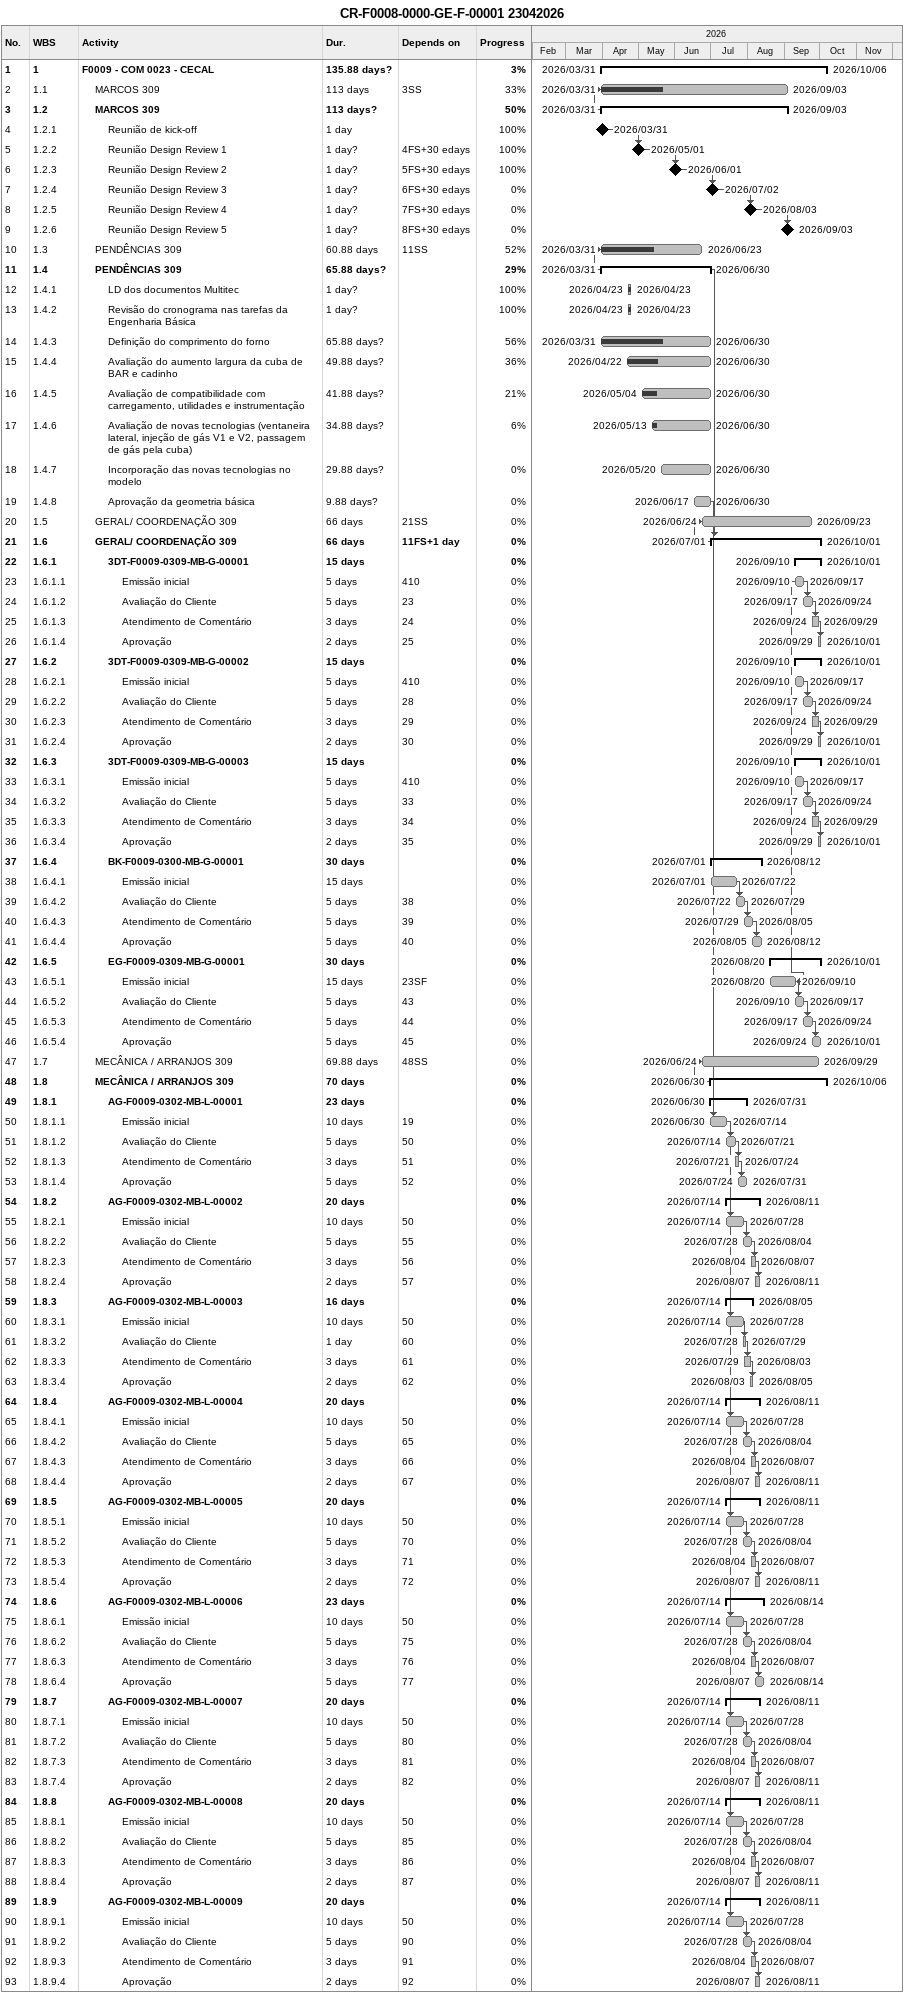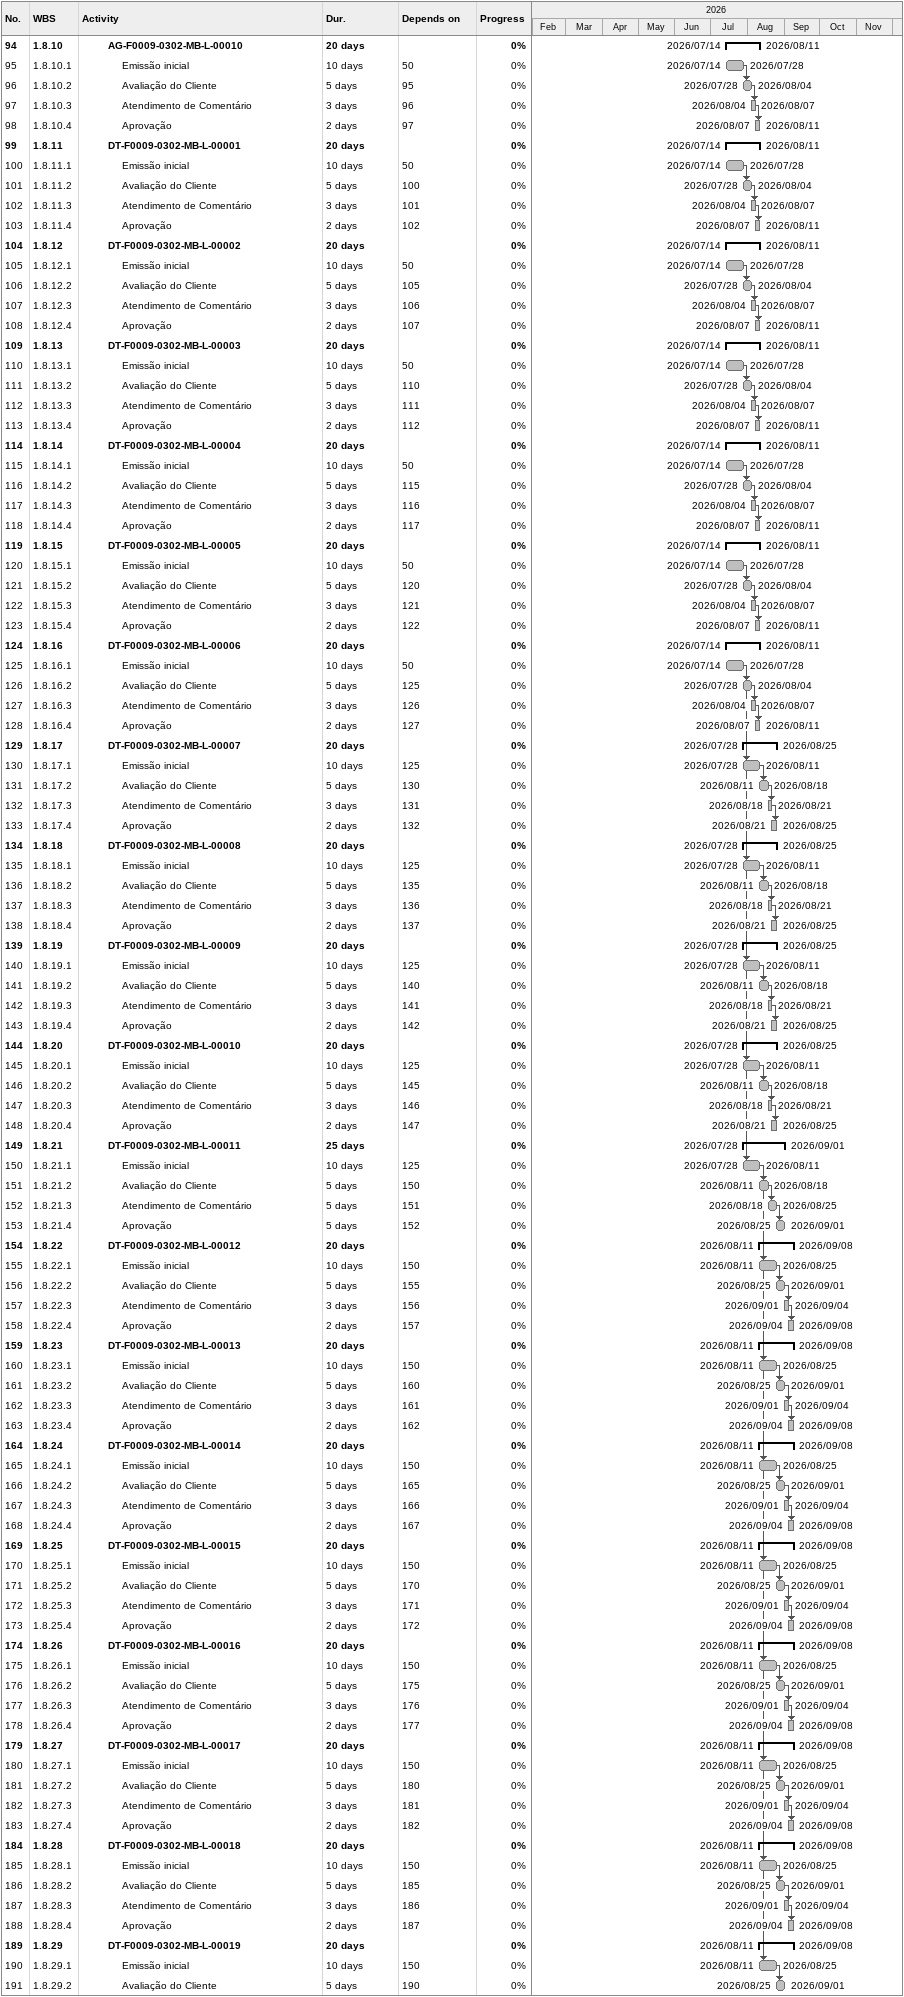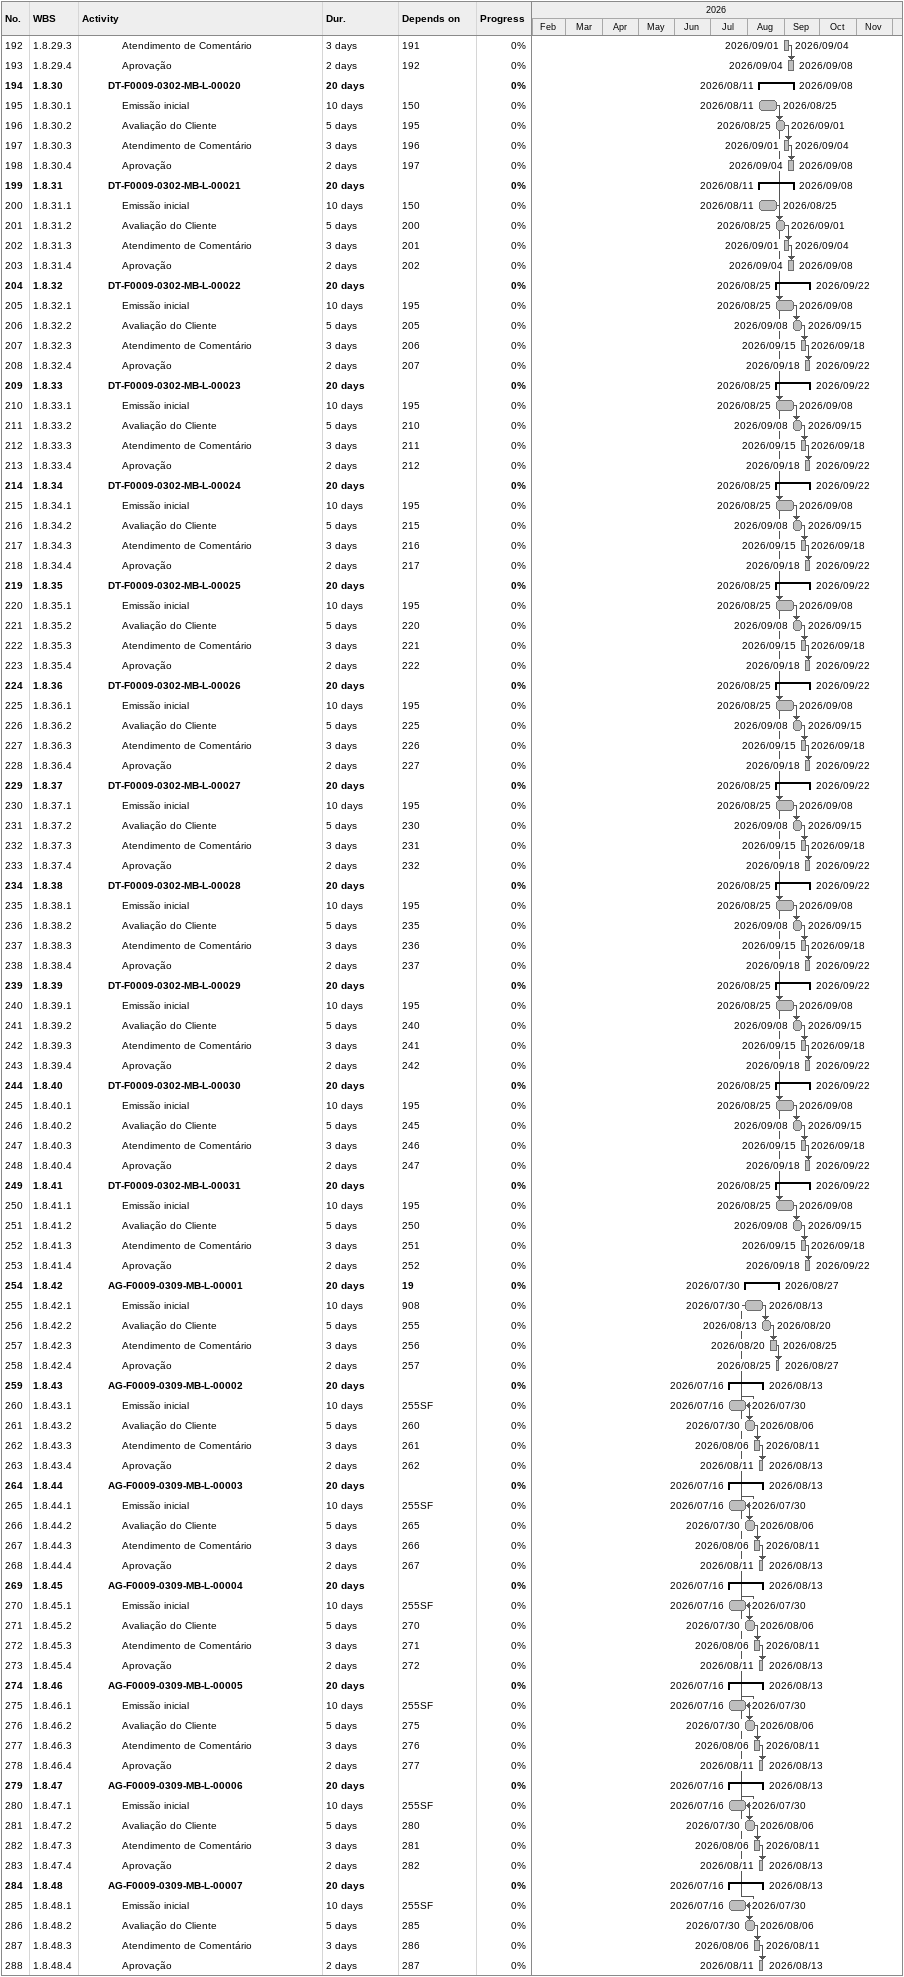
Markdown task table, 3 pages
CR-F0008-0000-GE-F-00001 23042026

| ID | WBS | Task | Duration | Start | Finish | Predecessors | % complete |
|---|---|---|---|---|---|---|---|
| 1 | 1 | **F0009 - COM 0023 - CECAL** | 135.88d? | 2026-03-31 | 2026-10-06 |  | 3 |
| 2 | 1.1 | MARCOS 309 | 113d | 2026-03-31 | 2026-09-03 | 3SS | 33 |
| 3 | 1.2 | **MARCOS 309** | 113d? | 2026-03-31 | 2026-09-03 |  | 50 |
| 4 | 1.2.1 | Reunião de kick-off | 1d | 2026-03-31 | 2026-03-31 |  | 100 |
| 5 | 1.2.2 | Reunião Design Review 1 | 1d? | 2026-05-01 | 2026-05-01 | 4FS+30ed | 100 |
| 6 | 1.2.3 | Reunião Design Review 2 | 1d? | 2026-06-01 | 2026-06-01 | 5FS+30ed | 100 |
| 7 | 1.2.4 | Reunião Design Review 3 | 1d? | 2026-07-02 | 2026-07-02 | 6FS+30ed | 0 |
| 8 | 1.2.5 | Reunião Design Review 4 | 1d? | 2026-08-03 | 2026-08-03 | 7FS+30ed | 0 |
| 9 | 1.2.6 | Reunião Design Review 5 | 1d? | 2026-09-03 | 2026-09-03 | 8FS+30ed | 0 |
| 10 | 1.3 | PENDÊNCIAS 309 | 60.88d | 2026-03-31 | 2026-06-23 | 11SS | 52 |
| 11 | 1.4 | **PENDÊNCIAS 309** | 65.88d? | 2026-03-31 | 2026-06-30 |  | 29 |
| 12 | 1.4.1 | LD dos documentos Multitec | 1d? | 2026-04-23 | 2026-04-23 |  | 100 |
| 13 | 1.4.2 | Revisão do cronograma nas tarefas da Engenharia Básica | 1d? | 2026-04-23 | 2026-04-23 |  | 100 |
| 14 | 1.4.3 | Definição do comprimento do forno | 65.88d? | 2026-03-31 | 2026-06-30 |  | 56 |
| 15 | 1.4.4 | Avaliação do aumento largura da cuba de BAR e cadinho | 49.88d? | 2026-04-22 | 2026-06-30 |  | 36 |
| 16 | 1.4.5 | Avaliação de compatibilidade com carregamento, utilidades e instrumentação | 41.88d? | 2026-05-04 | 2026-06-30 |  | 21 |
| 17 | 1.4.6 | Avaliação de novas tecnologias (ventaneira lateral, injeção de gás V1 e V2, passagem de gás pela cuba) | 34.88d? | 2026-05-13 | 2026-06-30 |  | 6 |
| 18 | 1.4.7 | Incorporação das novas tecnologias no modelo | 29.88d? | 2026-05-20 | 2026-06-30 |  | 0 |
| 19 | 1.4.8 | Aprovação da geometria básica | 9.88d? | 2026-06-17 | 2026-06-30 |  | 0 |
| 20 | 1.5 | GERAL/ COORDENAÇÃO 309 | 66d | 2026-06-24 | 2026-09-23 | 21SS | 0 |
| 21 | 1.6 | **GERAL/ COORDENAÇÃO 309** | 66d | 2026-07-01 | 2026-10-01 | 11FS+1d | 0 |
| 22 | 1.6.1 | **3DT-F0009-0309-MB-G-00001** | 15d | 2026-09-10 | 2026-10-01 |  | 0 |
| 23 | 1.6.1.1 | Emissão inicial | 5d | 2026-09-10 | 2026-09-17 | 410 | 0 |
| 24 | 1.6.1.2 | Avaliação do Cliente | 5d | 2026-09-17 | 2026-09-24 | 23 | 0 |
| 25 | 1.6.1.3 | Atendimento de Comentário | 3d | 2026-09-24 | 2026-09-29 | 24 | 0 |
| 26 | 1.6.1.4 | Aprovação | 2d | 2026-09-29 | 2026-10-01 | 25 | 0 |
| 27 | 1.6.2 | **3DT-F0009-0309-MB-G-00002** | 15d | 2026-09-10 | 2026-10-01 |  | 0 |
| 28 | 1.6.2.1 | Emissão inicial | 5d | 2026-09-10 | 2026-09-17 | 410 | 0 |
| 29 | 1.6.2.2 | Avaliação do Cliente | 5d | 2026-09-17 | 2026-09-24 | 28 | 0 |
| 30 | 1.6.2.3 | Atendimento de Comentário | 3d | 2026-09-24 | 2026-09-29 | 29 | 0 |
| 31 | 1.6.2.4 | Aprovação | 2d | 2026-09-29 | 2026-10-01 | 30 | 0 |
| 32 | 1.6.3 | **3DT-F0009-0309-MB-G-00003** | 15d | 2026-09-10 | 2026-10-01 |  | 0 |
| 33 | 1.6.3.1 | Emissão inicial | 5d | 2026-09-10 | 2026-09-17 | 410 | 0 |
| 34 | 1.6.3.2 | Avaliação do Cliente | 5d | 2026-09-17 | 2026-09-24 | 33 | 0 |
| 35 | 1.6.3.3 | Atendimento de Comentário | 3d | 2026-09-24 | 2026-09-29 | 34 | 0 |
| 36 | 1.6.3.4 | Aprovação | 2d | 2026-09-29 | 2026-10-01 | 35 | 0 |
| 37 | 1.6.4 | **BK-F0009-0300-MB-G-00001** | 30d | 2026-07-01 | 2026-08-12 |  | 0 |
| 38 | 1.6.4.1 | Emissão inicial | 15d | 2026-07-01 | 2026-07-22 |  | 0 |
| 39 | 1.6.4.2 | Avaliação do Cliente | 5d | 2026-07-22 | 2026-07-29 | 38 | 0 |
| 40 | 1.6.4.3 | Atendimento de Comentário | 5d | 2026-07-29 | 2026-08-05 | 39 | 0 |
| 41 | 1.6.4.4 | Aprovação | 5d | 2026-08-05 | 2026-08-12 | 40 | 0 |
| 42 | 1.6.5 | **EG-F0009-0309-MB-G-00001** | 30d | 2026-08-20 | 2026-10-01 |  | 0 |
| 43 | 1.6.5.1 | Emissão inicial | 15d | 2026-08-20 | 2026-09-10 | 23SF | 0 |
| 44 | 1.6.5.2 | Avaliação do Cliente | 5d | 2026-09-10 | 2026-09-17 | 43 | 0 |
| 45 | 1.6.5.3 | Atendimento de Comentário | 5d | 2026-09-17 | 2026-09-24 | 44 | 0 |
| 46 | 1.6.5.4 | Aprovação | 5d | 2026-09-24 | 2026-10-01 | 45 | 0 |
| 47 | 1.7 | MECÂNICA / ARRANJOS 309 | 69.88d | 2026-06-24 | 2026-09-29 | 48SS | 0 |
| 48 | 1.8 | **MECÂNICA / ARRANJOS 309** | 70d | 2026-06-30 | 2026-10-06 |  | 0 |
| 49 | 1.8.1 | **AG-F0009-0302-MB-L-00001** | 23d | 2026-06-30 | 2026-07-31 |  | 0 |
| 50 | 1.8.1.1 | Emissão inicial | 10d | 2026-06-30 | 2026-07-14 | 19 | 0 |
| 51 | 1.8.1.2 | Avaliação do Cliente | 5d | 2026-07-14 | 2026-07-21 | 50 | 0 |
| 52 | 1.8.1.3 | Atendimento de Comentário | 3d | 2026-07-21 | 2026-07-24 | 51 | 0 |
| 53 | 1.8.1.4 | Aprovação | 5d | 2026-07-24 | 2026-07-31 | 52 | 0 |
| 54 | 1.8.2 | **AG-F0009-0302-MB-L-00002** | 20d | 2026-07-14 | 2026-08-11 |  | 0 |
| 55 | 1.8.2.1 | Emissão inicial | 10d | 2026-07-14 | 2026-07-28 | 50 | 0 |
| 56 | 1.8.2.2 | Avaliação do Cliente | 5d | 2026-07-28 | 2026-08-04 | 55 | 0 |
| 57 | 1.8.2.3 | Atendimento de Comentário | 3d | 2026-08-04 | 2026-08-07 | 56 | 0 |
| 58 | 1.8.2.4 | Aprovação | 2d | 2026-08-07 | 2026-08-11 | 57 | 0 |
| 59 | 1.8.3 | **AG-F0009-0302-MB-L-00003** | 16d | 2026-07-14 | 2026-08-05 |  | 0 |
| 60 | 1.8.3.1 | Emissão inicial | 10d | 2026-07-14 | 2026-07-28 | 50 | 0 |
| 61 | 1.8.3.2 | Avaliação do Cliente | 1d | 2026-07-28 | 2026-07-29 | 60 | 0 |
| 62 | 1.8.3.3 | Atendimento de Comentário | 3d | 2026-07-29 | 2026-08-03 | 61 | 0 |
| 63 | 1.8.3.4 | Aprovação | 2d | 2026-08-03 | 2026-08-05 | 62 | 0 |
| 64 | 1.8.4 | **AG-F0009-0302-MB-L-00004** | 20d | 2026-07-14 | 2026-08-11 |  | 0 |
| 65 | 1.8.4.1 | Emissão inicial | 10d | 2026-07-14 | 2026-07-28 | 50 | 0 |
| 66 | 1.8.4.2 | Avaliação do Cliente | 5d | 2026-07-28 | 2026-08-04 | 65 | 0 |
| 67 | 1.8.4.3 | Atendimento de Comentário | 3d | 2026-08-04 | 2026-08-07 | 66 | 0 |
| 68 | 1.8.4.4 | Aprovação | 2d | 2026-08-07 | 2026-08-11 | 67 | 0 |
| 69 | 1.8.5 | **AG-F0009-0302-MB-L-00005** | 20d | 2026-07-14 | 2026-08-11 |  | 0 |
| 70 | 1.8.5.1 | Emissão inicial | 10d | 2026-07-14 | 2026-07-28 | 50 | 0 |
| 71 | 1.8.5.2 | Avaliação do Cliente | 5d | 2026-07-28 | 2026-08-04 | 70 | 0 |
| 72 | 1.8.5.3 | Atendimento de Comentário | 3d | 2026-08-04 | 2026-08-07 | 71 | 0 |
| 73 | 1.8.5.4 | Aprovação | 2d | 2026-08-07 | 2026-08-11 | 72 | 0 |
| 74 | 1.8.6 | **AG-F0009-0302-MB-L-00006** | 23d | 2026-07-14 | 2026-08-14 |  | 0 |
| 75 | 1.8.6.1 | Emissão inicial | 10d | 2026-07-14 | 2026-07-28 | 50 | 0 |
| 76 | 1.8.6.2 | Avaliação do Cliente | 5d | 2026-07-28 | 2026-08-04 | 75 | 0 |
| 77 | 1.8.6.3 | Atendimento de Comentário | 3d | 2026-08-04 | 2026-08-07 | 76 | 0 |
| 78 | 1.8.6.4 | Aprovação | 5d | 2026-08-07 | 2026-08-14 | 77 | 0 |
| 79 | 1.8.7 | **AG-F0009-0302-MB-L-00007** | 20d | 2026-07-14 | 2026-08-11 |  | 0 |
| 80 | 1.8.7.1 | Emissão inicial | 10d | 2026-07-14 | 2026-07-28 | 50 | 0 |
| 81 | 1.8.7.2 | Avaliação do Cliente | 5d | 2026-07-28 | 2026-08-04 | 80 | 0 |
| 82 | 1.8.7.3 | Atendimento de Comentário | 3d | 2026-08-04 | 2026-08-07 | 81 | 0 |
| 83 | 1.8.7.4 | Aprovação | 2d | 2026-08-07 | 2026-08-11 | 82 | 0 |
| 84 | 1.8.8 | **AG-F0009-0302-MB-L-00008** | 20d | 2026-07-14 | 2026-08-11 |  | 0 |
| 85 | 1.8.8.1 | Emissão inicial | 10d | 2026-07-14 | 2026-07-28 | 50 | 0 |
| 86 | 1.8.8.2 | Avaliação do Cliente | 5d | 2026-07-28 | 2026-08-04 | 85 | 0 |
| 87 | 1.8.8.3 | Atendimento de Comentário | 3d | 2026-08-04 | 2026-08-07 | 86 | 0 |
| 88 | 1.8.8.4 | Aprovação | 2d | 2026-08-07 | 2026-08-11 | 87 | 0 |
| 89 | 1.8.9 | **AG-F0009-0302-MB-L-00009** | 20d | 2026-07-14 | 2026-08-11 |  | 0 |
| 90 | 1.8.9.1 | Emissão inicial | 10d | 2026-07-14 | 2026-07-28 | 50 | 0 |
| 91 | 1.8.9.2 | Avaliação do Cliente | 5d | 2026-07-28 | 2026-08-04 | 90 | 0 |
| 92 | 1.8.9.3 | Atendimento de Comentário | 3d | 2026-08-04 | 2026-08-07 | 91 | 0 |
| 93 | 1.8.9.4 | Aprovação | 2d | 2026-08-07 | 2026-08-11 | 92 | 0 |
| 94 | 1.8.10 | **AG-F0009-0302-MB-L-00010** | 20d | 2026-07-14 | 2026-08-11 |  | 0 |
| 95 | 1.8.10.1 | Emissão inicial | 10d | 2026-07-14 | 2026-07-28 | 50 | 0 |
| 96 | 1.8.10.2 | Avaliação do Cliente | 5d | 2026-07-28 | 2026-08-04 | 95 | 0 |
| 97 | 1.8.10.3 | Atendimento de Comentário | 3d | 2026-08-04 | 2026-08-07 | 96 | 0 |
| 98 | 1.8.10.4 | Aprovação | 2d | 2026-08-07 | 2026-08-11 | 97 | 0 |
| 99 | 1.8.11 | **DT-F0009-0302-MB-L-00001** | 20d | 2026-07-14 | 2026-08-11 |  | 0 |
| 100 | 1.8.11.1 | Emissão inicial | 10d | 2026-07-14 | 2026-07-28 | 50 | 0 |
| 101 | 1.8.11.2 | Avaliação do Cliente | 5d | 2026-07-28 | 2026-08-04 | 100 | 0 |
| 102 | 1.8.11.3 | Atendimento de Comentário | 3d | 2026-08-04 | 2026-08-07 | 101 | 0 |
| 103 | 1.8.11.4 | Aprovação | 2d | 2026-08-07 | 2026-08-11 | 102 | 0 |
| 104 | 1.8.12 | **DT-F0009-0302-MB-L-00002** | 20d | 2026-07-14 | 2026-08-11 |  | 0 |
| 105 | 1.8.12.1 | Emissão inicial | 10d | 2026-07-14 | 2026-07-28 | 50 | 0 |
| 106 | 1.8.12.2 | Avaliação do Cliente | 5d | 2026-07-28 | 2026-08-04 | 105 | 0 |
| 107 | 1.8.12.3 | Atendimento de Comentário | 3d | 2026-08-04 | 2026-08-07 | 106 | 0 |
| 108 | 1.8.12.4 | Aprovação | 2d | 2026-08-07 | 2026-08-11 | 107 | 0 |
| 109 | 1.8.13 | **DT-F0009-0302-MB-L-00003** | 20d | 2026-07-14 | 2026-08-11 |  | 0 |
| 110 | 1.8.13.1 | Emissão inicial | 10d | 2026-07-14 | 2026-07-28 | 50 | 0 |
| 111 | 1.8.13.2 | Avaliação do Cliente | 5d | 2026-07-28 | 2026-08-04 | 110 | 0 |
| 112 | 1.8.13.3 | Atendimento de Comentário | 3d | 2026-08-04 | 2026-08-07 | 111 | 0 |
| 113 | 1.8.13.4 | Aprovação | 2d | 2026-08-07 | 2026-08-11 | 112 | 0 |
| 114 | 1.8.14 | **DT-F0009-0302-MB-L-00004** | 20d | 2026-07-14 | 2026-08-11 |  | 0 |
| 115 | 1.8.14.1 | Emissão inicial | 10d | 2026-07-14 | 2026-07-28 | 50 | 0 |
| 116 | 1.8.14.2 | Avaliação do Cliente | 5d | 2026-07-28 | 2026-08-04 | 115 | 0 |
| 117 | 1.8.14.3 | Atendimento de Comentário | 3d | 2026-08-04 | 2026-08-07 | 116 | 0 |
| 118 | 1.8.14.4 | Aprovação | 2d | 2026-08-07 | 2026-08-11 | 117 | 0 |
| 119 | 1.8.15 | **DT-F0009-0302-MB-L-00005** | 20d | 2026-07-14 | 2026-08-11 |  | 0 |
| 120 | 1.8.15.1 | Emissão inicial | 10d | 2026-07-14 | 2026-07-28 | 50 | 0 |
| 121 | 1.8.15.2 | Avaliação do Cliente | 5d | 2026-07-28 | 2026-08-04 | 120 | 0 |
| 122 | 1.8.15.3 | Atendimento de Comentário | 3d | 2026-08-04 | 2026-08-07 | 121 | 0 |
| 123 | 1.8.15.4 | Aprovação | 2d | 2026-08-07 | 2026-08-11 | 122 | 0 |
| 124 | 1.8.16 | **DT-F0009-0302-MB-L-00006** | 20d | 2026-07-14 | 2026-08-11 |  | 0 |
| 125 | 1.8.16.1 | Emissão inicial | 10d | 2026-07-14 | 2026-07-28 | 50 | 0 |
| 126 | 1.8.16.2 | Avaliação do Cliente | 5d | 2026-07-28 | 2026-08-04 | 125 | 0 |
| 127 | 1.8.16.3 | Atendimento de Comentário | 3d | 2026-08-04 | 2026-08-07 | 126 | 0 |
| 128 | 1.8.16.4 | Aprovação | 2d | 2026-08-07 | 2026-08-11 | 127 | 0 |
| 129 | 1.8.17 | **DT-F0009-0302-MB-L-00007** | 20d | 2026-07-28 | 2026-08-25 |  | 0 |
| 130 | 1.8.17.1 | Emissão inicial | 10d | 2026-07-28 | 2026-08-11 | 125 | 0 |
| 131 | 1.8.17.2 | Avaliação do Cliente | 5d | 2026-08-11 | 2026-08-18 | 130 | 0 |
| 132 | 1.8.17.3 | Atendimento de Comentário | 3d | 2026-08-18 | 2026-08-21 | 131 | 0 |
| 133 | 1.8.17.4 | Aprovação | 2d | 2026-08-21 | 2026-08-25 | 132 | 0 |
| 134 | 1.8.18 | **DT-F0009-0302-MB-L-00008** | 20d | 2026-07-28 | 2026-08-25 |  | 0 |
| 135 | 1.8.18.1 | Emissão inicial | 10d | 2026-07-28 | 2026-08-11 | 125 | 0 |
| 136 | 1.8.18.2 | Avaliação do Cliente | 5d | 2026-08-11 | 2026-08-18 | 135 | 0 |
| 137 | 1.8.18.3 | Atendimento de Comentário | 3d | 2026-08-18 | 2026-08-21 | 136 | 0 |
| 138 | 1.8.18.4 | Aprovação | 2d | 2026-08-21 | 2026-08-25 | 137 | 0 |
| 139 | 1.8.19 | **DT-F0009-0302-MB-L-00009** | 20d | 2026-07-28 | 2026-08-25 |  | 0 |
| 140 | 1.8.19.1 | Emissão inicial | 10d | 2026-07-28 | 2026-08-11 | 125 | 0 |
| 141 | 1.8.19.2 | Avaliação do Cliente | 5d | 2026-08-11 | 2026-08-18 | 140 | 0 |
| 142 | 1.8.19.3 | Atendimento de Comentário | 3d | 2026-08-18 | 2026-08-21 | 141 | 0 |
| 143 | 1.8.19.4 | Aprovação | 2d | 2026-08-21 | 2026-08-25 | 142 | 0 |
| 144 | 1.8.20 | **DT-F0009-0302-MB-L-00010** | 20d | 2026-07-28 | 2026-08-25 |  | 0 |
| 145 | 1.8.20.1 | Emissão inicial | 10d | 2026-07-28 | 2026-08-11 | 125 | 0 |
| 146 | 1.8.20.2 | Avaliação do Cliente | 5d | 2026-08-11 | 2026-08-18 | 145 | 0 |
| 147 | 1.8.20.3 | Atendimento de Comentário | 3d | 2026-08-18 | 2026-08-21 | 146 | 0 |
| 148 | 1.8.20.4 | Aprovação | 2d | 2026-08-21 | 2026-08-25 | 147 | 0 |
| 149 | 1.8.21 | **DT-F0009-0302-MB-L-00011** | 25d | 2026-07-28 | 2026-09-01 |  | 0 |
| 150 | 1.8.21.1 | Emissão inicial | 10d | 2026-07-28 | 2026-08-11 | 125 | 0 |
| 151 | 1.8.21.2 | Avaliação do Cliente | 5d | 2026-08-11 | 2026-08-18 | 150 | 0 |
| 152 | 1.8.21.3 | Atendimento de Comentário | 5d | 2026-08-18 | 2026-08-25 | 151 | 0 |
| 153 | 1.8.21.4 | Aprovação | 5d | 2026-08-25 | 2026-09-01 | 152 | 0 |
| 154 | 1.8.22 | **DT-F0009-0302-MB-L-00012** | 20d | 2026-08-11 | 2026-09-08 |  | 0 |
| 155 | 1.8.22.1 | Emissão inicial | 10d | 2026-08-11 | 2026-08-25 | 150 | 0 |
| 156 | 1.8.22.2 | Avaliação do Cliente | 5d | 2026-08-25 | 2026-09-01 | 155 | 0 |
| 157 | 1.8.22.3 | Atendimento de Comentário | 3d | 2026-09-01 | 2026-09-04 | 156 | 0 |
| 158 | 1.8.22.4 | Aprovação | 2d | 2026-09-04 | 2026-09-08 | 157 | 0 |
| 159 | 1.8.23 | **DT-F0009-0302-MB-L-00013** | 20d | 2026-08-11 | 2026-09-08 |  | 0 |
| 160 | 1.8.23.1 | Emissão inicial | 10d | 2026-08-11 | 2026-08-25 | 150 | 0 |
| 161 | 1.8.23.2 | Avaliação do Cliente | 5d | 2026-08-25 | 2026-09-01 | 160 | 0 |
| 162 | 1.8.23.3 | Atendimento de Comentário | 3d | 2026-09-01 | 2026-09-04 | 161 | 0 |
| 163 | 1.8.23.4 | Aprovação | 2d | 2026-09-04 | 2026-09-08 | 162 | 0 |
| 164 | 1.8.24 | **DT-F0009-0302-MB-L-00014** | 20d | 2026-08-11 | 2026-09-08 |  | 0 |
| 165 | 1.8.24.1 | Emissão inicial | 10d | 2026-08-11 | 2026-08-25 | 150 | 0 |
| 166 | 1.8.24.2 | Avaliação do Cliente | 5d | 2026-08-25 | 2026-09-01 | 165 | 0 |
| 167 | 1.8.24.3 | Atendimento de Comentário | 3d | 2026-09-01 | 2026-09-04 | 166 | 0 |
| 168 | 1.8.24.4 | Aprovação | 2d | 2026-09-04 | 2026-09-08 | 167 | 0 |
| 169 | 1.8.25 | **DT-F0009-0302-MB-L-00015** | 20d | 2026-08-11 | 2026-09-08 |  | 0 |
| 170 | 1.8.25.1 | Emissão inicial | 10d | 2026-08-11 | 2026-08-25 | 150 | 0 |
| 171 | 1.8.25.2 | Avaliação do Cliente | 5d | 2026-08-25 | 2026-09-01 | 170 | 0 |
| 172 | 1.8.25.3 | Atendimento de Comentário | 3d | 2026-09-01 | 2026-09-04 | 171 | 0 |
| 173 | 1.8.25.4 | Aprovação | 2d | 2026-09-04 | 2026-09-08 | 172 | 0 |
| 174 | 1.8.26 | **DT-F0009-0302-MB-L-00016** | 20d | 2026-08-11 | 2026-09-08 |  | 0 |
| 175 | 1.8.26.1 | Emissão inicial | 10d | 2026-08-11 | 2026-08-25 | 150 | 0 |
| 176 | 1.8.26.2 | Avaliação do Cliente | 5d | 2026-08-25 | 2026-09-01 | 175 | 0 |
| 177 | 1.8.26.3 | Atendimento de Comentário | 3d | 2026-09-01 | 2026-09-04 | 176 | 0 |
| 178 | 1.8.26.4 | Aprovação | 2d | 2026-09-04 | 2026-09-08 | 177 | 0 |
| 179 | 1.8.27 | **DT-F0009-0302-MB-L-00017** | 20d | 2026-08-11 | 2026-09-08 |  | 0 |
| 180 | 1.8.27.1 | Emissão inicial | 10d | 2026-08-11 | 2026-08-25 | 150 | 0 |
| 181 | 1.8.27.2 | Avaliação do Cliente | 5d | 2026-08-25 | 2026-09-01 | 180 | 0 |
| 182 | 1.8.27.3 | Atendimento de Comentário | 3d | 2026-09-01 | 2026-09-04 | 181 | 0 |
| 183 | 1.8.27.4 | Aprovação | 2d | 2026-09-04 | 2026-09-08 | 182 | 0 |
| 184 | 1.8.28 | **DT-F0009-0302-MB-L-00018** | 20d | 2026-08-11 | 2026-09-08 |  | 0 |
| 185 | 1.8.28.1 | Emissão inicial | 10d | 2026-08-11 | 2026-08-25 | 150 | 0 |
| 186 | 1.8.28.2 | Avaliação do Cliente | 5d | 2026-08-25 | 2026-09-01 | 185 | 0 |
| 187 | 1.8.28.3 | Atendimento de Comentário | 3d | 2026-09-01 | 2026-09-04 | 186 | 0 |
| 188 | 1.8.28.4 | Aprovação | 2d | 2026-09-04 | 2026-09-08 | 187 | 0 |
| 189 | 1.8.29 | **DT-F0009-0302-MB-L-00019** | 20d | 2026-08-11 | 2026-09-08 |  | 0 |
| 190 | 1.8.29.1 | Emissão inicial | 10d | 2026-08-11 | 2026-08-25 | 150 | 0 |
| 191 | 1.8.29.2 | Avaliação do Cliente | 5d | 2026-08-25 | 2026-09-01 | 190 | 0 |
| 192 | 1.8.29.3 | Atendimento de Comentário | 3d | 2026-09-01 | 2026-09-04 | 191 | 0 |
| 193 | 1.8.29.4 | Aprovação | 2d | 2026-09-04 | 2026-09-08 | 192 | 0 |
| 194 | 1.8.30 | **DT-F0009-0302-MB-L-00020** | 20d | 2026-08-11 | 2026-09-08 |  | 0 |
| 195 | 1.8.30.1 | Emissão inicial | 10d | 2026-08-11 | 2026-08-25 | 150 | 0 |
| 196 | 1.8.30.2 | Avaliação do Cliente | 5d | 2026-08-25 | 2026-09-01 | 195 | 0 |
| 197 | 1.8.30.3 | Atendimento de Comentário | 3d | 2026-09-01 | 2026-09-04 | 196 | 0 |
| 198 | 1.8.30.4 | Aprovação | 2d | 2026-09-04 | 2026-09-08 | 197 | 0 |
| 199 | 1.8.31 | **DT-F0009-0302-MB-L-00021** | 20d | 2026-08-11 | 2026-09-08 |  | 0 |
| 200 | 1.8.31.1 | Emissão inicial | 10d | 2026-08-11 | 2026-08-25 | 150 | 0 |
| 201 | 1.8.31.2 | Avaliação do Cliente | 5d | 2026-08-25 | 2026-09-01 | 200 | 0 |
| 202 | 1.8.31.3 | Atendimento de Comentário | 3d | 2026-09-01 | 2026-09-04 | 201 | 0 |
| 203 | 1.8.31.4 | Aprovação | 2d | 2026-09-04 | 2026-09-08 | 202 | 0 |
| 204 | 1.8.32 | **DT-F0009-0302-MB-L-00022** | 20d | 2026-08-25 | 2026-09-22 |  | 0 |
| 205 | 1.8.32.1 | Emissão inicial | 10d | 2026-08-25 | 2026-09-08 | 195 | 0 |
| 206 | 1.8.32.2 | Avaliação do Cliente | 5d | 2026-09-08 | 2026-09-15 | 205 | 0 |
| 207 | 1.8.32.3 | Atendimento de Comentário | 3d | 2026-09-15 | 2026-09-18 | 206 | 0 |
| 208 | 1.8.32.4 | Aprovação | 2d | 2026-09-18 | 2026-09-22 | 207 | 0 |
| 209 | 1.8.33 | **DT-F0009-0302-MB-L-00023** | 20d | 2026-08-25 | 2026-09-22 |  | 0 |
| 210 | 1.8.33.1 | Emissão inicial | 10d | 2026-08-25 | 2026-09-08 | 195 | 0 |
| 211 | 1.8.33.2 | Avaliação do Cliente | 5d | 2026-09-08 | 2026-09-15 | 210 | 0 |
| 212 | 1.8.33.3 | Atendimento de Comentário | 3d | 2026-09-15 | 2026-09-18 | 211 | 0 |
| 213 | 1.8.33.4 | Aprovação | 2d | 2026-09-18 | 2026-09-22 | 212 | 0 |
| 214 | 1.8.34 | **DT-F0009-0302-MB-L-00024** | 20d | 2026-08-25 | 2026-09-22 |  | 0 |
| 215 | 1.8.34.1 | Emissão inicial | 10d | 2026-08-25 | 2026-09-08 | 195 | 0 |
| 216 | 1.8.34.2 | Avaliação do Cliente | 5d | 2026-09-08 | 2026-09-15 | 215 | 0 |
| 217 | 1.8.34.3 | Atendimento de Comentário | 3d | 2026-09-15 | 2026-09-18 | 216 | 0 |
| 218 | 1.8.34.4 | Aprovação | 2d | 2026-09-18 | 2026-09-22 | 217 | 0 |
| 219 | 1.8.35 | **DT-F0009-0302-MB-L-00025** | 20d | 2026-08-25 | 2026-09-22 |  | 0 |
| 220 | 1.8.35.1 | Emissão inicial | 10d | 2026-08-25 | 2026-09-08 | 195 | 0 |
| 221 | 1.8.35.2 | Avaliação do Cliente | 5d | 2026-09-08 | 2026-09-15 | 220 | 0 |
| 222 | 1.8.35.3 | Atendimento de Comentário | 3d | 2026-09-15 | 2026-09-18 | 221 | 0 |
| 223 | 1.8.35.4 | Aprovação | 2d | 2026-09-18 | 2026-09-22 | 222 | 0 |
| 224 | 1.8.36 | **DT-F0009-0302-MB-L-00026** | 20d | 2026-08-25 | 2026-09-22 |  | 0 |
| 225 | 1.8.36.1 | Emissão inicial | 10d | 2026-08-25 | 2026-09-08 | 195 | 0 |
| 226 | 1.8.36.2 | Avaliação do Cliente | 5d | 2026-09-08 | 2026-09-15 | 225 | 0 |
| 227 | 1.8.36.3 | Atendimento de Comentário | 3d | 2026-09-15 | 2026-09-18 | 226 | 0 |
| 228 | 1.8.36.4 | Aprovação | 2d | 2026-09-18 | 2026-09-22 | 227 | 0 |
| 229 | 1.8.37 | **DT-F0009-0302-MB-L-00027** | 20d | 2026-08-25 | 2026-09-22 |  | 0 |
| 230 | 1.8.37.1 | Emissão inicial | 10d | 2026-08-25 | 2026-09-08 | 195 | 0 |
| 231 | 1.8.37.2 | Avaliação do Cliente | 5d | 2026-09-08 | 2026-09-15 | 230 | 0 |
| 232 | 1.8.37.3 | Atendimento de Comentário | 3d | 2026-09-15 | 2026-09-18 | 231 | 0 |
| 233 | 1.8.37.4 | Aprovação | 2d | 2026-09-18 | 2026-09-22 | 232 | 0 |
| 234 | 1.8.38 | **DT-F0009-0302-MB-L-00028** | 20d | 2026-08-25 | 2026-09-22 |  | 0 |
| 235 | 1.8.38.1 | Emissão inicial | 10d | 2026-08-25 | 2026-09-08 | 195 | 0 |
| 236 | 1.8.38.2 | Avaliação do Cliente | 5d | 2026-09-08 | 2026-09-15 | 235 | 0 |
| 237 | 1.8.38.3 | Atendimento de Comentário | 3d | 2026-09-15 | 2026-09-18 | 236 | 0 |
| 238 | 1.8.38.4 | Aprovação | 2d | 2026-09-18 | 2026-09-22 | 237 | 0 |
| 239 | 1.8.39 | **DT-F0009-0302-MB-L-00029** | 20d | 2026-08-25 | 2026-09-22 |  | 0 |
| 240 | 1.8.39.1 | Emissão inicial | 10d | 2026-08-25 | 2026-09-08 | 195 | 0 |
| 241 | 1.8.39.2 | Avaliação do Cliente | 5d | 2026-09-08 | 2026-09-15 | 240 | 0 |
| 242 | 1.8.39.3 | Atendimento de Comentário | 3d | 2026-09-15 | 2026-09-18 | 241 | 0 |
| 243 | 1.8.39.4 | Aprovação | 2d | 2026-09-18 | 2026-09-22 | 242 | 0 |
| 244 | 1.8.40 | **DT-F0009-0302-MB-L-00030** | 20d | 2026-08-25 | 2026-09-22 |  | 0 |
| 245 | 1.8.40.1 | Emissão inicial | 10d | 2026-08-25 | 2026-09-08 | 195 | 0 |
| 246 | 1.8.40.2 | Avaliação do Cliente | 5d | 2026-09-08 | 2026-09-15 | 245 | 0 |
| 247 | 1.8.40.3 | Atendimento de Comentário | 3d | 2026-09-15 | 2026-09-18 | 246 | 0 |
| 248 | 1.8.40.4 | Aprovação | 2d | 2026-09-18 | 2026-09-22 | 247 | 0 |
| 249 | 1.8.41 | **DT-F0009-0302-MB-L-00031** | 20d | 2026-08-25 | 2026-09-22 |  | 0 |
| 250 | 1.8.41.1 | Emissão inicial | 10d | 2026-08-25 | 2026-09-08 | 195 | 0 |
| 251 | 1.8.41.2 | Avaliação do Cliente | 5d | 2026-09-08 | 2026-09-15 | 250 | 0 |
| 252 | 1.8.41.3 | Atendimento de Comentário | 3d | 2026-09-15 | 2026-09-18 | 251 | 0 |
| 253 | 1.8.41.4 | Aprovação | 2d | 2026-09-18 | 2026-09-22 | 252 | 0 |
| 254 | 1.8.42 | **AG-F0009-0309-MB-L-00001** | 20d | 2026-07-30 | 2026-08-27 | 19 | 0 |
| 255 | 1.8.42.1 | Emissão inicial | 10d | 2026-07-30 | 2026-08-13 | 908 | 0 |
| 256 | 1.8.42.2 | Avaliação do Cliente | 5d | 2026-08-13 | 2026-08-20 | 255 | 0 |
| 257 | 1.8.42.3 | Atendimento de Comentário | 3d | 2026-08-20 | 2026-08-25 | 256 | 0 |
| 258 | 1.8.42.4 | Aprovação | 2d | 2026-08-25 | 2026-08-27 | 257 | 0 |
| 259 | 1.8.43 | **AG-F0009-0309-MB-L-00002** | 20d | 2026-07-16 | 2026-08-13 |  | 0 |
| 260 | 1.8.43.1 | Emissão inicial | 10d | 2026-07-16 | 2026-07-30 | 255SF | 0 |
| 261 | 1.8.43.2 | Avaliação do Cliente | 5d | 2026-07-30 | 2026-08-06 | 260 | 0 |
| 262 | 1.8.43.3 | Atendimento de Comentário | 3d | 2026-08-06 | 2026-08-11 | 261 | 0 |
| 263 | 1.8.43.4 | Aprovação | 2d | 2026-08-11 | 2026-08-13 | 262 | 0 |
| 264 | 1.8.44 | **AG-F0009-0309-MB-L-00003** | 20d | 2026-07-16 | 2026-08-13 |  | 0 |
| 265 | 1.8.44.1 | Emissão inicial | 10d | 2026-07-16 | 2026-07-30 | 255SF | 0 |
| 266 | 1.8.44.2 | Avaliação do Cliente | 5d | 2026-07-30 | 2026-08-06 | 265 | 0 |
| 267 | 1.8.44.3 | Atendimento de Comentário | 3d | 2026-08-06 | 2026-08-11 | 266 | 0 |
| 268 | 1.8.44.4 | Aprovação | 2d | 2026-08-11 | 2026-08-13 | 267 | 0 |
| 269 | 1.8.45 | **AG-F0009-0309-MB-L-00004** | 20d | 2026-07-16 | 2026-08-13 |  | 0 |
| 270 | 1.8.45.1 | Emissão inicial | 10d | 2026-07-16 | 2026-07-30 | 255SF | 0 |
| 271 | 1.8.45.2 | Avaliação do Cliente | 5d | 2026-07-30 | 2026-08-06 | 270 | 0 |
| 272 | 1.8.45.3 | Atendimento de Comentário | 3d | 2026-08-06 | 2026-08-11 | 271 | 0 |
| 273 | 1.8.45.4 | Aprovação | 2d | 2026-08-11 | 2026-08-13 | 272 | 0 |
| 274 | 1.8.46 | **AG-F0009-0309-MB-L-00005** | 20d | 2026-07-16 | 2026-08-13 |  | 0 |
| 275 | 1.8.46.1 | Emissão inicial | 10d | 2026-07-16 | 2026-07-30 | 255SF | 0 |
| 276 | 1.8.46.2 | Avaliação do Cliente | 5d | 2026-07-30 | 2026-08-06 | 275 | 0 |
| 277 | 1.8.46.3 | Atendimento de Comentário | 3d | 2026-08-06 | 2026-08-11 | 276 | 0 |
| 278 | 1.8.46.4 | Aprovação | 2d | 2026-08-11 | 2026-08-13 | 277 | 0 |
| 279 | 1.8.47 | **AG-F0009-0309-MB-L-00006** | 20d | 2026-07-16 | 2026-08-13 |  | 0 |
| 280 | 1.8.47.1 | Emissão inicial | 10d | 2026-07-16 | 2026-07-30 | 255SF | 0 |
| 281 | 1.8.47.2 | Avaliação do Cliente | 5d | 2026-07-30 | 2026-08-06 | 280 | 0 |
| 282 | 1.8.47.3 | Atendimento de Comentário | 3d | 2026-08-06 | 2026-08-11 | 281 | 0 |
| 283 | 1.8.47.4 | Aprovação | 2d | 2026-08-11 | 2026-08-13 | 282 | 0 |
| 284 | 1.8.48 | **AG-F0009-0309-MB-L-00007** | 20d | 2026-07-16 | 2026-08-13 |  | 0 |
| 285 | 1.8.48.1 | Emissão inicial | 10d | 2026-07-16 | 2026-07-30 | 255SF | 0 |
| 286 | 1.8.48.2 | Avaliação do Cliente | 5d | 2026-07-30 | 2026-08-06 | 285 | 0 |
| 287 | 1.8.48.3 | Atendimento de Comentário | 3d | 2026-08-06 | 2026-08-11 | 286 | 0 |
| 288 | 1.8.48.4 | Aprovação | 2d | 2026-08-11 | 2026-08-13 | 287 | 0 |
